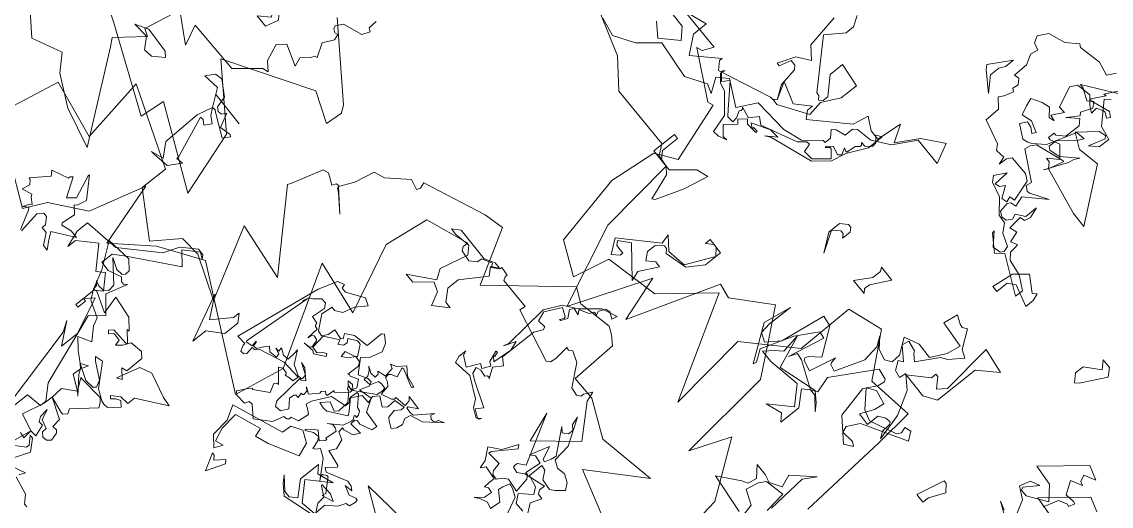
# Model space of a CAD drawing. Header units: metres. Extents: x -71 to 881, y -503 to 661.
# Drawn here: x 306.27 to 312.84, y -215.57 to -212.65 of the extents above; entities that cross this region are included whole.
import ezdxf

# ---------------------------------------------------------------- set-up
doc = ezdxf.new("R2010")
doc.units = ezdxf.units.M
doc.layers.add('ARBRE', color=100, linetype='Continuous', lineweight=13, true_color=0x00ff3f)

# ---------------------------------------------------------------- blocks, each defined once
blk = doc.blocks.new('WMF2', base_point=(0, 0.01))
at = {"color": 251, "lineweight": 0, "true_color": 0x636466}
for points in [[(99.88, -192.88), (107.36, -202.17), (106.64, -204.2), (107.63, -204.27), (108.14, -204.87), (108.06, -205.98), (111.91, -204.61), (112.96, -203.7), (114.06, -203.79), (114.16, -204.2), (114.12, -204.74), (112.93, -205.76), (117.77, -214.23), (115.81, -208.91), (110.13, -215.92), (115.04, -221.02), (115.66, -222.79), (116.35, -221.31), (116.39, -220.76), (116.99, -220.25), (118.51, -220.38), (121.42, -223.82), (123.45, -224.55), (124.06, -224.04), (124.6, -224.1), (124.28, -221.43), (124.37, -220.32), (124.97, -219.82), (134.84, -221.76), (134.73, -222.86), (140.59, -222.8), (140.98, -223.38), (140.96, -223.82), (142.59, -223.95), (142.62, -223.52), (143.7, -222.51), (144.2, -223.11), (145.93, -222.16), (146.02, -221.17), (147.09, -220.14), (149.19, -220.32), (149.69, -220.93), (149.6, -221.91), (157.24, -218.9), (158.3, -210.64), (152.62, -198.66), (162.76, -199.86), (152.65, -183.05), (154.26, -173.69), (175.85, -184.22), (183.13, -179.1), (188.97, -172.64), (192.5, -184.13), (195.26, -173.72), (200.97, -168.92), (202.85, -164.87), (210.8, -168.41)], [(202.84, -51.25), (195.1, -48.95), (190.12, -45.33), (178.29, -45.44), (176.89, -43.78), (174.7, -43.59), (173.01, -29.2), (166.39, -14.78), (160.89, -29.58), (158.19, -21.39), (152.68, -38.14), (149.95, -37.75), (143.85, -43.43), (139.57, -38.33), (135.29, -33.25), (133.39, -15.7), (130.63, -23.1), (123.64, -13.73), (121.99, -1.9)], [(46.84, -91.88), (40.14, -89.34), (24.4, -82.93), (24.01, -87.6), (8.81, -80.93), (12.69, -92.64), (23.58, -100.08), (8.83, -109.56), (3.27, -107.44), (3.01, -110.61), (3.9, -111.79), (16.57, -120.44)], [(119.62, -15.95), (127.05, -16.59), (123.52, -19.64), (122.5, -20.31), (122.25, -21.93), (124.05, -23.52), (121.84, -23.52), (120.32, -23.2), (118.31, -24.55), (119.17, -26.74), (115.88, -30.39), (117.14, -28.09), (116.53, -20.76)], [(116.7, -19.9), (117.23, -23.8), (120.73, -22.94), (121.42, -21.76), (121.9, -19.39), (119.14, -18.3), (118.02, -13.51)], [(162.25, -221.47), (162.55, -220.76), (164.41, -221.19), (167.6, -217.66), (169.53, -216.89), (170.28, -213.15), (171.44, -210.43), (167.5, -207.63), (170.63, -209.8), (171.33, -210.11), (171.53, -210.62), (172.06, -210.42), (172.36, -209.7), (174.37, -210.56), (175.39, -210.16), (176.98, -204.42), (177.29, -203.7), (165.65, -192.21), (176.34, -193.26), (169.52, -180.97), (177.55, -183.87), (181.35, -183.49), (184.59, -178.67), (192.69, -183.49), (192.69, -188.7), (207.51, -193.95), (205.44, -181.84), (216.23, -183.49), (218.11, -173.58)], [(196.2, -62.98), (185.71, -63.11), (186.56, -61.11), (187.58, -60.7), (178.92, -56.25), (177.9, -56.66), (174.32, -45.95), (177.81, -43.34), (178.67, -34.61), (175.87, -21.54), (169.72, -18.91), (168.26, -25.61), (158.55, -28.14), (151.66, -37.02), (141.23, -19.49), (142.97, -34.33), (135.13, -42.17), (135.3, -53.01), (129.01, -55.27), (122.91, -48.29), (114.53, -49.68), (113.77, -42.55), (112.45, -25.61)], [(52.54, -80.39), (46.99, -76.49), (41.75, -79.1), (39.13, -76.49), (33.51, -73.76), (26.05, -72.12), (37.25, -86.3), (38.33, -87.51), (34.61, -92.45), (35.99, -92.94), (34.69, -99.75), (29.28, -96.73), (30.97, -100.19), (21.09, -100.49), (17.67, -104.7), (16.66, -105.12), (18.28, -106.23), (19.48, -109.18), (18.41, -110.67), (14.49, -109.41), (15.1, -110.95), (13.93, -112.47), (13.73, -113.15), (13.23, -113.37), (14.72, -115.61), (13.76, -117.64), (14.16, -118.66), (14.68, -118.45), (15.39, -118.76), (15.6, -119.27), (14.94, -120.61), (11.56, -121.96), (10.97, -123.39), (11.67, -123.68), (11.74, -125.32)], [(97.85, -210.62), (106.23, -212.96), (97.57, -221.28), (108.11, -219.06), (114.95, -222), (119.42, -221.88), (119.84, -230.55), (121.43, -231.58), (122.86, -232.19), (129.04, -230.77), (131.8, -232.03), (142.53, -219.05), (147.98, -228.38), (151.61, -227.39), (162.65, -222.48), (162.25, -221.47), (162.25, -221.47)], [(169.87, -28.84), (169.25, -28.23), (167.56, -28.23), (167.56, -27.6), (168.66, -26.5), (170.48, -28.84), (164.64, -34.67), (165.12, -36.39), (162.8, -34.67), (159.28, -35.28), (156.97, -40.52), (158.19, -41.62), (158.8, -41.62), (159.88, -40.52), (159.88, -41.62), (156.97, -41.62), (156.97, -38.21), (158.8, -35.28), (162.8, -34.07), (163.41, -34.67), (164.03, -34.67), (165.12, -33.45), (165.12, -31.75), (164.03, -30.53), (162.8, -31.75), (161.71, -31.75), (163.41, -28.23), (162.8, -26.5), (168.04, -30.53), (169.87, -28.84), (169.87, -28.84)], [(127.86, -39.54), (126.03, -38.33), (124.94, -37.24), (127.24, -38.94), (128.46, -38.94), (129.55, -37.85), (127.24, -35.41), (127.24, -31.39), (128.46, -32.48), (131.38, -31.39), (127.86, -34.91), (130.76, -37.85), (136.62, -36.62), (138.93, -36.62), (137.71, -38.33), (136.62, -39.54), (137.23, -43.08), (134.79, -37.24), (127.86, -39.54), (127.86, -39.54)], [(120.42, -66.45), (119.65, -67.04), (117.45, -64.06), (115.93, -63.49), (117.61, -61.04), (118.69, -60.22), (120.94, -56.22), (122.15, -57.02), (122.44, -57.42), (124.35, -57.69), (124.6, -56.41), (122.13, -54.73), (122.91, -54.15), (121.8, -52.67), (120.44, -52.47), (120.32, -53.77), (117.85, -52.09), (115.45, -48.04), (114.13, -43.19), (114.93, -44.29), (115.11, -45.98), (115.4, -46.38), (116.35, -46.16), (117.52, -45.28), (117.5, -42.97), (119.86, -43.05), (118.8, -45.54), (118.53, -47.44), (121.17, -47.9), (122.64, -46.8), (121.69, -48.6), (121.49, -49.97), (121.78, -50.35), (123.77, -50.57), (128.28, -42.59), (127.38, -39.75), (128.46, -38.94), (133.52, -40.99), (134.82, -41.11), (135.39, -39.6), (134.06, -46.44), (135.36, -46.55), (137.61, -42.55), (139.52, -36.52), (138.12, -34.62), (138.22, -33.95), (142.72, -39.97), (141.89, -45.21), (141.95, -40.55), (141.61, -38.48), (139.96, -37.89), (138.27, -40.36), (137.04, -48.82), (135.07, -48.6), (131.68, -44.07), (133.27, -42.27), (133.42, -41.67), (133.14, -41.28), (131.16, -40.93), (130.09, -45.87), (129.9, -44.79), (129.67, -44.48), (128.38, -44.23), (126.63, -49.66), (127.08, -52.73), (128.25, -54.29), (126.47, -52.71), (124.5, -52.36), (123.39, -53.17), (123.49, -54.92), (125.42, -57.49), (122.86, -58.8), (119.88, -58.72), (118.5, -61.58), (118.12, -64.16), (123.08, -64.47), (122.69, -67.2), (121.11, -66.56), (120.42, -66.45), (120.42, -66.45)], [(122.64, -46.8), (119.8, -44.2), (117.78, -43.62), (113.05, -45.94), (112.69, -46.71), (113.05, -47.75), (111.9, -48.16), (110.76, -46.76), (118.41, -42.1), (119.56, -39.88), (119.15, -38.74), (116.82, -39.05), (116.04, -38.68), (117.45, -37.54), (121.56, -40.46), (122.95, -46.17), (122.64, -46.8), (122.64, -46.8)], [(174.7, -43.59), (178.13, -43.59), (178.13, -48.16), (177.26, -48.16), (177.26, -44.83), (176.02, -43.59), (173.91, -43.59), (170.9, -47.37), (168.8, -48.16), (169.68, -43.59), (171.36, -38.49), (171.81, -38.05), (173.47, -42.7), (174.7, -43.59), (174.7, -43.59)], [(99.65, -46.23), (100.87, -43.31), (100.87, -42.08), (102.57, -42.08), (101.47, -47.33), (100.87, -47.33), (99.65, -46.23), (99.65, -46.23)], [(85.1, -58.01), (88.93, -58.28), (83.26, -65.56), (80.58, -64.76)], [(87.01, -67), (86.45, -65.93), (85.72, -65.71), (87.73, -64.61), (86.24, -62.48), (84.47, -62.76), (84.07, -62.63), (84.4, -61.49), (84.81, -61.62), (86.3, -60.82), (87.13, -58.03)], [(90.96, -52.33), (92.52, -52.8), (89.13, -51.34)], [(88.07, -51.91), (90.31, -55.97), (92.58, -57.08), (91.99, -59.05), (90.39, -59.91), (92.05, -57.37), (91.75, -56.85), (90.49, -56.9), (87.19, -59.31), (89.51, -61.33), (93.35, -61.59), (87.7, -68.89), (85.01, -68.09), (87.01, -67), (87.01, -67)], [(195.57, -58.07), (193.11, -56.39), (190.24, -59.36), (192.08, -61.04), (195, -61.01)], [(194.41, -62.83), (189.81, -64.59), (189.77, -61.68), (187.3, -58.79), (183.33, -62.96), (183.33, -62.37), (182.1, -61.15), (172.77, -65.4), (172.29, -65.4), (171.68, -66.02), (173.43, -68.94), (169.39, -67.77), (166.98, -70.11), (166.96, -69.01), (165.85, -67.81), (160.08, -73.71), (159.5, -76.65), (157.18, -75.46), (155.35, -75.48), (154.92, -80.22), (153.06, -77.33), (150.8, -81.38), (147.91, -83.85), (147.29, -84.34), (145.55, -80.94), (150.8, -80.88), (153.05, -76.72), (155.95, -74.38), (158.86, -73.73), (159.47, -73.11), (159.44, -71.4), (161.14, -70.78), (161.73, -70.16), (160.64, -69.08), (160.62, -67.87), (161.11, -67.86), (163.5, -64.91), (166.9, -63.65), (173.36, -63.08), (175.14, -59.53), (179.8, -61.8), (181.48, -60.07), (179.75, -57.65), (181.46, -58.23), (184.95, -55.88), (192.02, -56.41), (194.9, -52.85), (198.42, -50.48), (201.82, -51.06)], [(113.17, -63.62), (113.17, -55.18), (115.36, -53.65), (120.07, -53.65), (116.91, -56.82), (116.91, -57.81), (116.37, -57.81), (114.82, -56.28), (113.72, -57.81), (114.82, -67.35), (110.12, -66.81), (113.17, -63.62), (113.17, -63.62)], [(156.89, -69.51), (157.43, -66.75), (159.56, -64.03), (167.3, -61.05), (168.14, -60.32), (166.54, -62.02), (168.32, -61.8), (171.36, -59.94), (170.42, -59.42), (170.47, -59.72), (169.59, -59.84), (169.56, -59.52), (171.59, -59.29), (172.31, -59.83), (173.34, -58.5), (172.64, -57.96), (174.22, -55.94), (172.57, -54.64), (171.71, -54.74), (173.12, -54.01), (174.29, -53.87), (175.3, -57.08), (178.61, -59.71), (180.18, -60.09), (181.49, -61.11), (181.56, -61.74), (181.3, -62.07), (181.53, -61.43), (180.22, -60.39), (179.42, -61.68), (175.68, -58.22), (174.72, -57.4), (173.53, -57.53), (173.65, -58.47), (174.34, -59.58), (174.13, -59.93), (174.18, -60.23), (174.45, -60.45), (172.34, -60.13), (171.33, -61.75), (169.98, -60.98), (163.78, -64.16), (162.73, -65.48), (162.11, -65.55), (161.63, -64.1), (159.84, -64.31), (157.76, -66.95), (159.09, -68.05), (159.4, -68.02), (159.94, -67.33), (159.98, -67.64), (159.15, -68.6), (157.6, -68.22), (157.12, -68.85), (157.81, -69.96), (157.22, -69.78), (156.92, -69.81), (156.81, -71.58), (156.27, -72.27), (156.3, -72.59), (156.65, -72.85), (155.79, -72.95), (154.94, -73.93), (155.05, -74.81), (156.1, -75.62), (155.22, -76.3), (155.18, -73.27), (156.89, -69.51), (156.89, -69.51)], [(136.37, -58.45), (136.37, -57.37), (135.76, -56.76), (138.68, -56.76), (136.98, -59.69), (136.98, -61.39), (137.47, -62), (134.54, -62), (136.37, -58.45), (136.37, -58.45)], [(147.98, -61.05), (146.87, -62.15), (146.26, -62.15), (145.66, -61.53), (145.66, -59.83), (146.26, -60.44), (146.87, -60.44), (147.98, -59.23), (145.66, -55.68), (147.98, -58.61), (147.98, -61.05), (147.98, -61.05)], [(171.68, -66.02), (173.31, -68.24), (173.88, -71.59), (174.47, -72.18), (175.5, -72.18), (176.09, -69.97), (176.66, -69.97), (175.5, -73.22), (173.31, -74.97), (175.5, -76.59), (176.66, -82.74)], [(174.47, -86.09), (173.31, -84.36), (173.31, -82.74), (175.5, -79.36), (168.32, -72.18), (167.74, -72.18), (167.15, -71.59), (166.58, -72.18), (166.58, -73.22), (169.36, -76), (169.36, -78.78), (164.96, -78.33), (164.96, -74.97), (166.58, -71.59), (166.11, -68.82), (171.09, -65.45), (172.15, -65.45), (171.68, -66.02), (171.68, -66.02)], [(97.72, -81.01), (100.04, -76.4), (100.64, -75.79), (101.87, -77), (101.87, -78.71), (99.41, -81.01), (100.64, -82.24), (98.93, -82.24), (97.72, -81.01), (97.72, -81.01)], [(122.21, -79.14), (120.38, -81.45), (117.46, -79.74), (116.86, -80.36), (116.37, -79.14), (116.37, -77.44), (120.38, -78.53), (121.59, -77.44), (121.59, -75.13), (122.69, -75.13), (122.21, -79.14), (122.21, -79.14)], [(110.5, -210.3), (109.11, -209.66), (107.56, -210.01), (106.1, -209.43), (105.21, -208.37), (106.3, -206.96), (107.08, -206.3), (109.11, -206.4), (110.23, -207.75), (111.21, -207.86), (111.17, -205.1), (108.98, -204.68), (108.09, -203.61), (109.95, -201.54), (108.82, -200.21), (107.05, -200.28)], [(138.33, -115.23), (139.13, -113.66), (141.69, -114.16), (145.74, -113.14), (146.33, -113.43), (148.12, -111.55), (151.13, -110.32), (152.08, -108.49), (151.44, -107.36), (150.04, -107.03), (150.34, -105.65), (149.29, -103.85), (149.18, -101.08), (148.29, -101.35), (147.47, -100.54), (147.61, -99.46), (147.03, -99.16), (147.51, -97.44), (147.99, -96.52), (146.26, -95.22), (146.17, -92.39), (141.64, -91.28), (140.84, -90.46), (139.13, -90.72), (138.69, -89.34), (138.63, -90.88), (138.17, -91.79), (134.57, -91.91), (133.35, -91.28), (132.09, -87.5), (133.07, -87.18), (132.73, -86.26), (133.71, -85.95), (135.09, -87.89), (135.6, -86.91), (136.47, -86.63), (136.66, -89.45), (137.77, -87.31), (136.97, -86.47), (134.21, -85.79), (131.7, -83.77), (130.11, -83.69), (128.85, -82.3), (126.54, -81.5), (126.24, -80.52), (126.57, -79.87), (128, -79.47), (130.14, -81.38), (129.97, -80.9), (127.04, -78.97), (125.91, -80.36), (118.92, -77.16), (118.88, -78.69), (121.4, -80.01), (124.34, -80.36), (125.43, -81.26), (125.58, -82.58), (125.74, -83.07), (126.83, -82.4), (127.49, -84.3), (128.86, -83.86), (129.13, -86.37), (128.24, -86.66), (128, -87.76), (128.66, -89.67), (128.66, -87.28), (130.11, -86.07), (129.76, -85.15), (130.27, -84.17), (131.22, -83.92), (132.14, -84.39), (132.47, -86.12), (132.16, -86.71), (131.17, -87.01), (131.77, -88.88), (128.43, -92.34), (131.45, -90.3), (131.93, -90.21), (132.84, -90.68), (132.69, -91.75), (138.01, -94.49), (137.8, -95.54), (137.29, -96.51), (132.41, -98.35), (132.02, -98.48), (132.65, -95.66), (133.11, -94.75), (131.35, -98.96), (131.2, -100.04), (130.7, -101), (133.23, -98.36), (135.1, -97.76), (135.74, -98.1), (135.68, -99.63), (133.33, -102.77), (132.87, -103.68), (134.56, -103.4), (136.24, -97.94), (137.95, -96.02), (138.58, -95.62), (139.55, -95.29), (142.04, -96.56), (141.41, -97.82), (140.33, -97.67), (139.33, -97.16), (139.01, -97.82), (141.07, -98.46), (142.94, -97.86), (143.7, -99.41), (144.2, -100.81), (142.43, -101.88), (141.01, -102.38), (139.61, -101.25), (138.63, -101.56), (139.77, -101.73), (138.66, -103.88), (139.89, -103.76), (141.57, -107.36), (140.9, -108.66), (138.27, -109.27), (136.88, -108.14), (135.58, -107.47), (135.77, -108.71), (134.62, -109.36), (134.22, -109.47), (133.26, -108.98), (132.92, -109.62), (133.89, -110.13), (137.3, -108.77), (137.63, -108.93), (136.36, -111.4), (136.84, -111.24), (135.54, -113.78)], [(107.17, -195.57), (109.76, -200.75), (111.21, -201.34), (112.19, -201.47), (112.55, -200.2), (112.63, -199.28), (110.76, -198.09), (110.9, -196.12), (112.13, -196.43), (113.42, -195.8), (114.19, -195.14), (113.09, -196.56), (112.98, -198.01), (113.96, -198.14), (114.51, -197.67), (114.61, -198.91), (114.58, -199.9), (117.07, -200.09), (117.61, -199.16), (118.02, -200.63), (119.62, -202.52), (117.74, -204.14), (116.53, -207), (116.04, -206.45), (118.58, -202.45), (118.63, -201.93), (116.12, -202.24), (115.77, -200.72), (115.3, -200.17), (114.31, -200.14), (113.77, -201.07), (112.93, -201.79), (110.47, -201.58), (110.98, -204.31), (111.44, -204.87), (111.97, -204.91), (111.68, -207.85), (113.17, -208.02), (114, -207.32), (112.98, -210.96), (111.87, -208.65), (111.36, -208.61), (111.05, -209.82), (110.92, -210.8), (114.34, -214.81), (113.44, -214.21), (112.61, -214.93), (112.58, -215.91), (113.47, -216.49), (113.87, -217.98), (110.96, -213.56), (110.5, -210.3), (110.5, -210.3)], [(18.5, -90.74), (17.84, -93.61), (20.02, -96.45), (22.98, -96.02), (22.05, -97.63), (20.72, -98), (17.93, -96.37), (17.41, -94.37), (16.65, -93.94), (15.97, -94.11), (15.49, -94.96), (14.21, -92.52), (12.21, -93.06), (11.86, -92.86), (12.6, -91.6), (16.89, -93.51), (17.23, -93.72), (17.84, -93.61), (16.91, -92.52), (15.64, -91.79), (16.37, -90.52), (17.22, -91.02), (17.83, -90.91), (14.87, -83.79), (14.78, -83.17), (13.49, -83.45), (14.87, -81.07), (17.86, -80.56), (18.47, -80.47), (16.28, -81.33), (18.28, -83.52), (18.5, -90.74), (18.5, -90.74)], [(30.71, -93.26), (29.79, -92.67), (31.51, -90.88), (33.12, -90.61), (34.74, -92.37), (37.69, -92.07), (35.5, -93.43), (30.71, -93.26), (30.71, -93.26)], [(132.71, -95.54), (133.58, -96.42), (134.37, -96.42), (132.71, -98.1), (134.81, -99.76), (136.47, -98.97), (136.93, -98.97), (136.93, -100.2), (136.47, -100.2), (135.25, -101.44), (135.25, -104.42), (136.12, -105.31), (137.8, -103.54), (136.47, -105.66), (136.93, -106.1), (136.12, -108.22), (136.93, -109.09), (137.8, -108.22), (139.92, -109.09), (140.71, -109.09), (134.81, -113.75)], [(135.25, -111.63), (136.12, -110.76), (132.71, -107.41), (130.14, -106.98), (130.14, -104.87), (131.46, -103.54), (130.59, -106.54), (131.03, -106.98), (132.27, -106.54), (134.81, -103.19), (131.92, -101.88), (128.03, -102.76), (120.98, -94.11), (123.89, -94.11), (132.71, -95.54), (132.71, -95.54)], [(12.72, -95.5), (19.16, -95.5), (12.72, -95.5), (12.72, -95.5)], [(151.83, -99.7), (151.83, -97.88), (149.53, -95.56), (153.05, -97.88), (153.66, -98.49), (151.35, -102.62), (151.35, -100.8), (151.83, -99.7), (151.83, -99.7)], [(23.77, -111.52), (26.08, -113.84), (23.77, -113.24), (22.56, -112.13), (23.16, -109.69), (25.47, -109.69), (23.77, -111.52), (23.77, -111.52)], [(177.52, -141.23), (181.55, -156.93), (182.76, -158.76), (179.84, -155.24), (179.84, -158.76), (182.76, -165.09), (183.97, -163.4), (183.36, -163.4), (183.36, -161.69), (183.97, -161.69), (183.97, -165.71), (182.76, -166.93), (185.07, -169.24), (186.28, -168.03), (189.83, -171.55), (192.73, -168.64), (192.73, -166.93), (193.83, -169.85), (193.83, -172.16), (187.38, -173.37), (181.55, -179.23), (180.45, -182.15), (178.13, -184.47), (176.91, -184.47), (176.31, -183.86), (177.52, -184.47), (179.84, -182.15), (177.52, -180.32), (185.07, -173.85), (186.89, -172.16), (186.89, -169.85), (185.07, -169.85), (182.76, -170.95), (182.15, -170.45), (181.55, -170.45), (181.05, -170.95), (182.15, -166.93), (179.21, -164.61), (181.05, -162.17), (176.31, -149.38), (174, -147.07), (174, -145.86), (176.91, -145.25), (176.91, -141.71)], [(172.29, -137.1), (169.85, -139.41), (169.85, -140.01), (171.07, -141.23), (170.45, -141.23), (168.76, -139.41), (169.85, -136.49)], [(168.76, -135.38), (166.44, -136.49), (166.93, -135.38)], [(166.93, -134.78), (163.52, -134.17), (162.29, -132.95), (161.69, -132.95)], [(172.53, -140.18), (171.42, -140.08), (171.62, -141.79), (170.39, -141.96), (171.14, -144.02), (171.94, -143.9), (172.54, -144.66), (172.74, -146.37), (171.85, -144.55), (170.26, -144.14), (170.19, -143.29), (169.43, -142.72), (168.61, -142.9), (168.09, -143.61), (168.48, -145.07), (168.92, -145.41), (169.79, -145.28), (170.04, -146.94), (173.91, -148.36), (170.8, -147.91), (170.41, -148.01), (169.9, -148.71), (170.41, -149.48), (167.33, -153.6), (167.88, -154.33), (168.63, -154.89), (173.09, -154.46), (173.45, -154.42), (171.93, -152.49), (171.21, -151.97), (174.13, -154.55), (174.64, -155.32), (175.4, -155.88), (172.47, -154.78), (170.8, -155.02), (170.42, -155.53), (171.04, -156.68), (174.04, -158.22), (174.74, -158.74), (173.33, -159.18), (169.98, -155.59), (167.94, -154.77), (167.31, -154.68), (166.44, -154.8), (165.01, -156.7), (165.95, -157.41), (166.73, -156.9), (167.3, -156.16), (167.79, -156.52), (166.47, -157.79), (164.8, -158.03), (164.79, -159.51), (159.94, -163.43), (161.71, -163.57), (166.28, -164.6), (168.39, -163.57), (169.49, -159.28), (168.67, -159.85), (170.32, -161.09), (169.36, -161.46), (169.4, -164.84), (170.39, -165.59), (172.66, -165.09), (173.31, -163.69), (174.06, -162.7), (174.38, -163.72), (175.5, -163.78), (175.85, -163.73), (176.42, -162.98), (176.92, -163.36), (176.35, -164.1), (173.23, -164.33), (173.04, -164.58), (174.93, -166.01), (174.5, -166.07), (176.45, -167.55), (180.59, -167.98), (179.68, -164.7), (183.52, -166.03), (184.12, -165.76), (184.28, -166.58), (184.98, -167.12), (184.09, -166.85), (182.78, -167.03), (182.25, -167.74), (182.48, -169.01), (186.32, -171.88), (184.25, -171.11), (183.02, -171.28), (182.66, -171.8), (182.73, -172.63), (184.43, -173.9), (189.08, -173.24), (185.87, -169.02), (184.12, -165.76), (182.95, -164.22), (179.83, -163.17), (179.13, -161.78), (177.11, -159.84), (179.39, -158.51), (177.45, -157.05), (175.4, -155.88), (174.19, -156.77), (174.64, -155.32), (174.73, -153.72), (171.93, -152.49), (174.04, -150.58), (173.91, -148.36), (173.97, -146.62), (174.86, -142.5), (171.62, -141.79), (172.09, -138.69)], [(147.09, -161.3), (148.81, -164.22), (148.31, -164.22), (147.7, -163.6), (146.47, -165.31), (145.88, -164.82), (147.09, -161.3), (147.09, -161.3)], [(200.21, -162.29), (202.01, -165.5), (202.37, -165.88), (203.13, -165.12), (202.75, -166.25), (202.37, -166.64), (203.5, -167.31), (203.82, -167.68), (205.6, -166.93), (205.31, -168.42), (205.98, -169.09), (206.34, -169.09), (204.18, -172.31), (204.93, -173.05), (202.01, -174.48), (202.01, -174.86), (201.7, -175.24), (199.54, -172.01), (198.43, -173.43), (200.21, -177.4), (200.21, -177.69), (197, -174.48), (197.38, -172.69), (197.76, -172.31), (196.33, -171.27), (196.63, -168.73), (196.33, -168.42), (194.53, -169.09), (193.04, -169.09), (196.63, -166.25), (195.57, -164.83), (194.53, -163.71), (195.57, -163.71), (197, -165.5), (198.12, -165.5), (198.12, -166.25), (199.17, -167.31), (199.92, -167.31), (200.59, -166.25), (199.92, -162.29)], [(138.94, -175.74), (144.01, -172.85), (146.39, -171.88), (146.93, -173.42), (151.56, -171.55), (151.13, -168.2), (150.13, -165.91), (148.68, -166.49), (149.35, -164.92), (151.24, -166.38), (151.67, -169.75), (153.13, -172.22), (143.98, -176.02), (143.88, -177.83), (142.05, -179.02), (139.92, -178.12), (138.94, -175.74), (138.94, -175.74)], [(135.09, -169.28), (136.91, -170.51), (138.01, -171.61), (135.68, -169.9), (134.47, -169.9), (133.38, -170.99), (135.68, -173.42), (135.68, -177.45), (134.47, -176.35), (131.54, -177.45), (135.09, -173.91), (132.16, -170.99), (126.32, -172.2), (124, -172.2), (125.23, -170.51), (126.32, -169.28), (125.71, -165.75), (128.13, -171.61), (135.09, -169.28), (135.09, -169.28)], [(129.33, -171.8), (130.44, -173.14), (130.63, -174.64), (132.41, -175.52), (132.57, -175.72), (130.37, -175.88), (129, -175.39), (131.03, -174.57), (130.92, -175.27), (132.78, -177.2), (132.94, -177.4), (133.27, -177.39), (133.89, -176.89), (133.76, -176.39), (133.25, -175.78), (136.03, -178.75), (137.63, -179.42), (138.03, -178.75), (138.43, -178.41), (139, -179.91), (139.48, -180.48), (140.6, -180.25), (141.77, -179.29), (141.95, -179.48), (140.94, -180.66), (140.37, -181.13), (138.81, -180.09), (138.2, -180.94), (138.17, -181.3), (138.5, -181.3), (138.3, -183.46), (138.84, -183.71), (139.55, -183.74), (140.34, -183.1), (138.33, -185.08), (138.01, -186.66), (137.96, -187.04), (138.47, -187.64), (138.27, -187.81), (137.93, -187.74), (138.03, -188.28), (138.55, -188.89), (139.2, -188.95), (140.91, -190.59), (141.25, -190.57), (141.38, -189.16), (139.54, -187.38), (139.07, -186.81), (142.01, -184.38), (142.93, -184.24), (144.01, -184.38), (142.96, -185.86), (141.2, -185.39), (140.77, -186.02), (140.94, -188.21), (142.43, -189.6), (142.8, -189.62), (143.13, -190.05), (142.18, -190.14), (141.95, -191.03), (142.93, -192.19), (144.24, -191.39), (144.58, -191.45), (144.78, -191.29), (144.74, -193.64), (145.22, -194.21), (146.33, -194.31), (146.97, -193.1), (147.96, -192.3), (148.2, -193.41), (146.53, -194.15), (146.12, -194.49), (147.57, -196.24), (148.3, -196.27), (149.64, -195.16), (149.18, -194.59), (149.23, -193.84), (150.01, -193.2), (150.32, -193.98), (152.67, -192.02), (152.33, -189.62), (152.2, -189.45), (151.09, -189.35), (150.48, -190.21), (149.91, -190.68), (149.57, -190.27), (151.32, -188.81), (151.86, -189.06), (153.85, -188.7), (152.77, -188.98), (152.4, -189.29), (152.8, -190.62), (152.94, -190.78), (153.69, -190.85), (154.05, -190.54), (154.11, -189.8), (154.29, -191.99), (154.99, -192.09), (155.13, -192.59), (156.55, -192.72), (156.32, -195.25), (156.96, -196.02), (157.91, -195.93), (158.87, -194.78), (159.49, -194.28), (159.79, -193.07), (159.51, -193.9), (160.36, -181.18), (160.3, -180.89), (159.09, -181.29), (159.32, -182.35), (159.11, -182.21), (158.95, -181.51), (158.27, -181.62), (157.59, -183.02), (157.18, -183.64), (156.35, -183.07), (154.92, -183.39), (155.08, -184.08), (156.2, -184.24), (155.47, -184.34), (155.62, -185.07), (154.42, -184.57), (153.35, -184.75), (153.51, -186.38), (153.6, -187.08), (151.95, -185.01), (149.99, -184.32), (149.29, -184.43), (149.15, -184.65), (149.29, -185.38), (151.47, -186.21), (150.33, -186.08), (148.46, -184.81), (149.07, -184.27), (149.41, -184.25), (148.91, -178.66), (148.24, -177.88), (147.12, -178.09), (146.52, -179.46), (147.86, -180.69), (147.82, -181.61), (147.53, -182), (147.35, -181.89), (146.99, -181.96), (147.31, -182.82), (146.97, -182.85), (146.83, -183.07), (146.96, -183.8), (147.57, -184.22), (146.37, -183.73), (145.25, -185.38), (145.32, -185.75), (144.9, -186.35), (144.5, -186.09), (144.14, -186.16), (144.04, -187.62), (143.83, -187.48), (142.52, -189.03), (142.08, -189.67), (142.11, -190.02), (143.28, -190.18), (143.89, -190.6), (142.85, -190.79), (141.99, -190.19), (138.87, -193), (138.74, -194.12), (138.82, -194.82), (139.8, -194.84), (140.46, -194.71), (140.93, -193.17), (142.31, -192.91), (142.34, -193.82), (143.01, -194.6), (143.63, -195.01), (142.43, -194.52), (141.41, -194.72), (141.51, -195.42), (141.95, -195.71), (141.09, -196.03), (140.4, -196.21), (140.74, -197.98), (141.5, -198.18), (140.55, -198.74), (139.52, -200.23), (138.03, -199.22), (135.82, -198.91), (136.11, -198.49), (139.38, -199.5), (139.74, -199.42), (139.04, -197.73), (140.05, -197.19), (140.36, -196.75), (140.18, -196.05), (139.41, -195.86), (138.75, -195.42), (138.41, -193.65), (136.6, -194.53), (136.31, -194.97), (136.38, -195.33), (134.28, -195.7), (134.46, -196.76), (135.1, -197.22), (132.37, -197.2), (133.77, -195.99), (133.7, -195.63), (132.79, -195.64), (132.09, -195.74), (129.95, -198.9), (130.18, -198.17), (129.52, -197.73), (128.84, -197.89), (128.6, -198.62), (127.64, -199.19), (130.16, -196.3), (132.35, -195.35), (132.53, -194.25), (131.99, -193.25), (132.12, -192.12), (132.68, -191.29), (133.87, -191.79), (134.49, -192.21), (134.79, -193.63), (134.09, -194.68), (134.18, -195.38), (136.09, -194.82), (135.98, -193.22), (136.53, -192.38), (138.34, -193.29), (139.06, -192.24), (138.68, -191.03), (140.3, -190.91), (141.35, -188.87), (140.74, -188.44), (140.72, -187.54), (143.51, -186.63), (145.06, -183.4), (145.23, -182.31), (144.26, -181.94), (143.6, -181.51), (143.77, -179.46), (145.1, -178.82), (145.07, -178.48), (145.34, -178.09), (146.02, -177.93), (146.55, -175.84), (149.03, -173.49), (151.13, -174.93), (151.83, -174.83), (152.07, -174.01), (154.04, -173.82), (154.65, -174.25), (153.72, -176.12), (153.29, -176.72), (153.08, -176.57), (150.75, -178.69), (151.6, -180.16), (151.31, -180.6), (150.94, -180.67), (153.31, -182.54), (152.7, -183.08), (151.76, -183.04), (151.56, -182.89), (151.5, -182.59), (150.64, -182.91), (149.91, -183.05), (149.78, -184.18), (153.37, -183.87), (157.76, -181.91), (158.22, -181.26), (158.87, -181.13), (158.61, -179.74), (158.9, -179.3), (159.63, -179.15), (160.17, -180.16), (160.23, -180.53), (161.97, -180.37), (159.66, -196.47), (158.58, -199.98), (157.43, -200.58), (157.16, -199.85), (156.26, -199.9), (153.31, -201.99), (151.94, -201.5), (153.21, -199.48), (153.79, -197.33), (154.96, -196.37), (155.66, -196.47), (155.88, -194.31), (153.91, -191.96), (152.87, -191.86), (152.36, -192.9), (152.27, -194.36), (150.48, -194.18), (150.11, -194.49), (150.75, -195.26), (149.38, -196.4), (146.61, -197.04), (146.66, -200.28), (146.27, -200.62), (144.88, -199.79), (144.11, -198.43), (144.72, -195.93), (145.72, -194.82), (143.6, -192.6), (142.05, -193.54), (141.19, -193.65), (140.84, -192.91), (141.38, -191.16), (138.98, -191.83), (137.57, -189.7), (134.5, -189.55), (134.6, -188.51), (136.69, -187.48), (137.39, -187.51), (137.76, -187.2), (137.7, -186.3), (135.35, -186.6), (135.98, -185.39), (137.66, -184.67), (138.03, -184.72), (137.93, -183.77), (136.52, -183.3), (135.82, -181.61), (136.44, -180.4), (133.42, -179.96), (133.25, -179.75), (134.5, -178.03), (133.81, -177.64), (130.21, -179.65), (129.13, -179.52), (128.46, -179.11), (129.89, -178.8), (128.13, -178.26), (126.98, -178.88), (126.62, -178.83), (126.51, -178.31), (126.62, -177.18), (127.36, -176.92), (127.86, -175.55), (129.43, -173.88), (129.33, -171.8)], [(167.3, -178.31), (164.99, -181.83), (164.99, -183.07), (163.76, -181.83), (163.76, -178.92), (166.2, -176.6), (166.2, -173.68), (170.22, -181.83), (167.3, -178.31), (167.3, -178.31)], [(116, -176.89), (115.75, -179.59), (116.63, -181.42), (119.11, -182.97), (127.36, -181.9), (116, -176.89), (116, -176.89)], [(128.63, -229.85), (130.85, -228.1), (132.31, -224.99), (131.45, -216.73), (131.71, -215.63), (130.94, -217.85), (130.31, -216.16), (130.6, -212.58), (131.48, -213.21), (131.19, -213.31), (131.49, -214.13), (131.79, -214.02), (131.07, -212.08), (130.28, -211.7), (130.98, -210.18), (131.77, -210.56), (132.87, -208.24), (134.78, -209.13), (135.09, -209.95), (135.09, -208.36), (134.68, -207.25), (131.36, -207.8), (127.52, -206.02), (126.48, -204.8), (124.97, -204.1), (124.38, -204.31), (124.19, -204.71), (124.67, -204.21), (126.19, -204.91), (125.4, -206.21), (130.16, -207.96), (131.33, -208.46), (131.74, -209.57), (130.87, -209.89), (129.57, -209.78), (129.36, -210.13), (129.07, -210.23), (128.75, -210.08), (129.97, -211.82), (128.98, -213.46), (130.3, -214.3), (130.27, -221.28), (129.57, -222.8), (129.78, -223.38), (131.29, -223.17), (131.93, -224.86), (130.51, -227.9), (128.94, -227.21), (128.82, -226.92), (129.2, -226.13), (128.91, -226.23), (128.41, -227.4), (129.45, -228.63), (129.11, -229.36), (127.81, -229.23), (128.24, -229.68), (128.34, -229.97), (126.82, -230.86), (126.44, -231.65), (126.15, -231.77), (125.75, -231.58), (126.06, -232.39), (125.56, -233.58), (124.75, -233.87), (123.53, -233.31), (123.33, -234.38), (126.03, -233.07), (128.63, -229.85), (128.63, -229.85)], [(147.98, -213.1), (150.4, -210.17), (152.11, -210.17), (147.98, -213.72), (149.19, -215.41), (147.98, -220.65), (149.19, -221.87), (152.11, -221.27), (153.32, -221.27), (152.11, -222.48), (145.66, -222.48), (143.95, -223.57), (142.74, -223.57), (143.95, -222.48), (142.74, -221.27), (145.66, -216.64), (145.66, -214.32), (143.95, -212.49), (142.74, -212.49), (145.04, -210.17), (146.26, -212.49), (147.98, -213.1), (147.98, -213.1)]]:
    blk.add_lwpolyline(points, dxfattribs=at)

msp = doc.modelspace()

# ---------------------------------------------------------------- block references
at = {"layer": 'ARBRE', "color": 251, "lineweight": 5, "true_color": 0x636466, "xscale": 0.03451886634015593, "yscale": 0.03451886634015593, "zscale": 0.03451886634015593, "rotation": 128.5771086415459}
for p in [(305.2762, -215.6637), (312.7398, -219.1744), (306.1898, -222.7999)]:
    msp.add_blockref('WMF2', p, dxfattribs=at)

doc.saveas('drawing.dxf')
